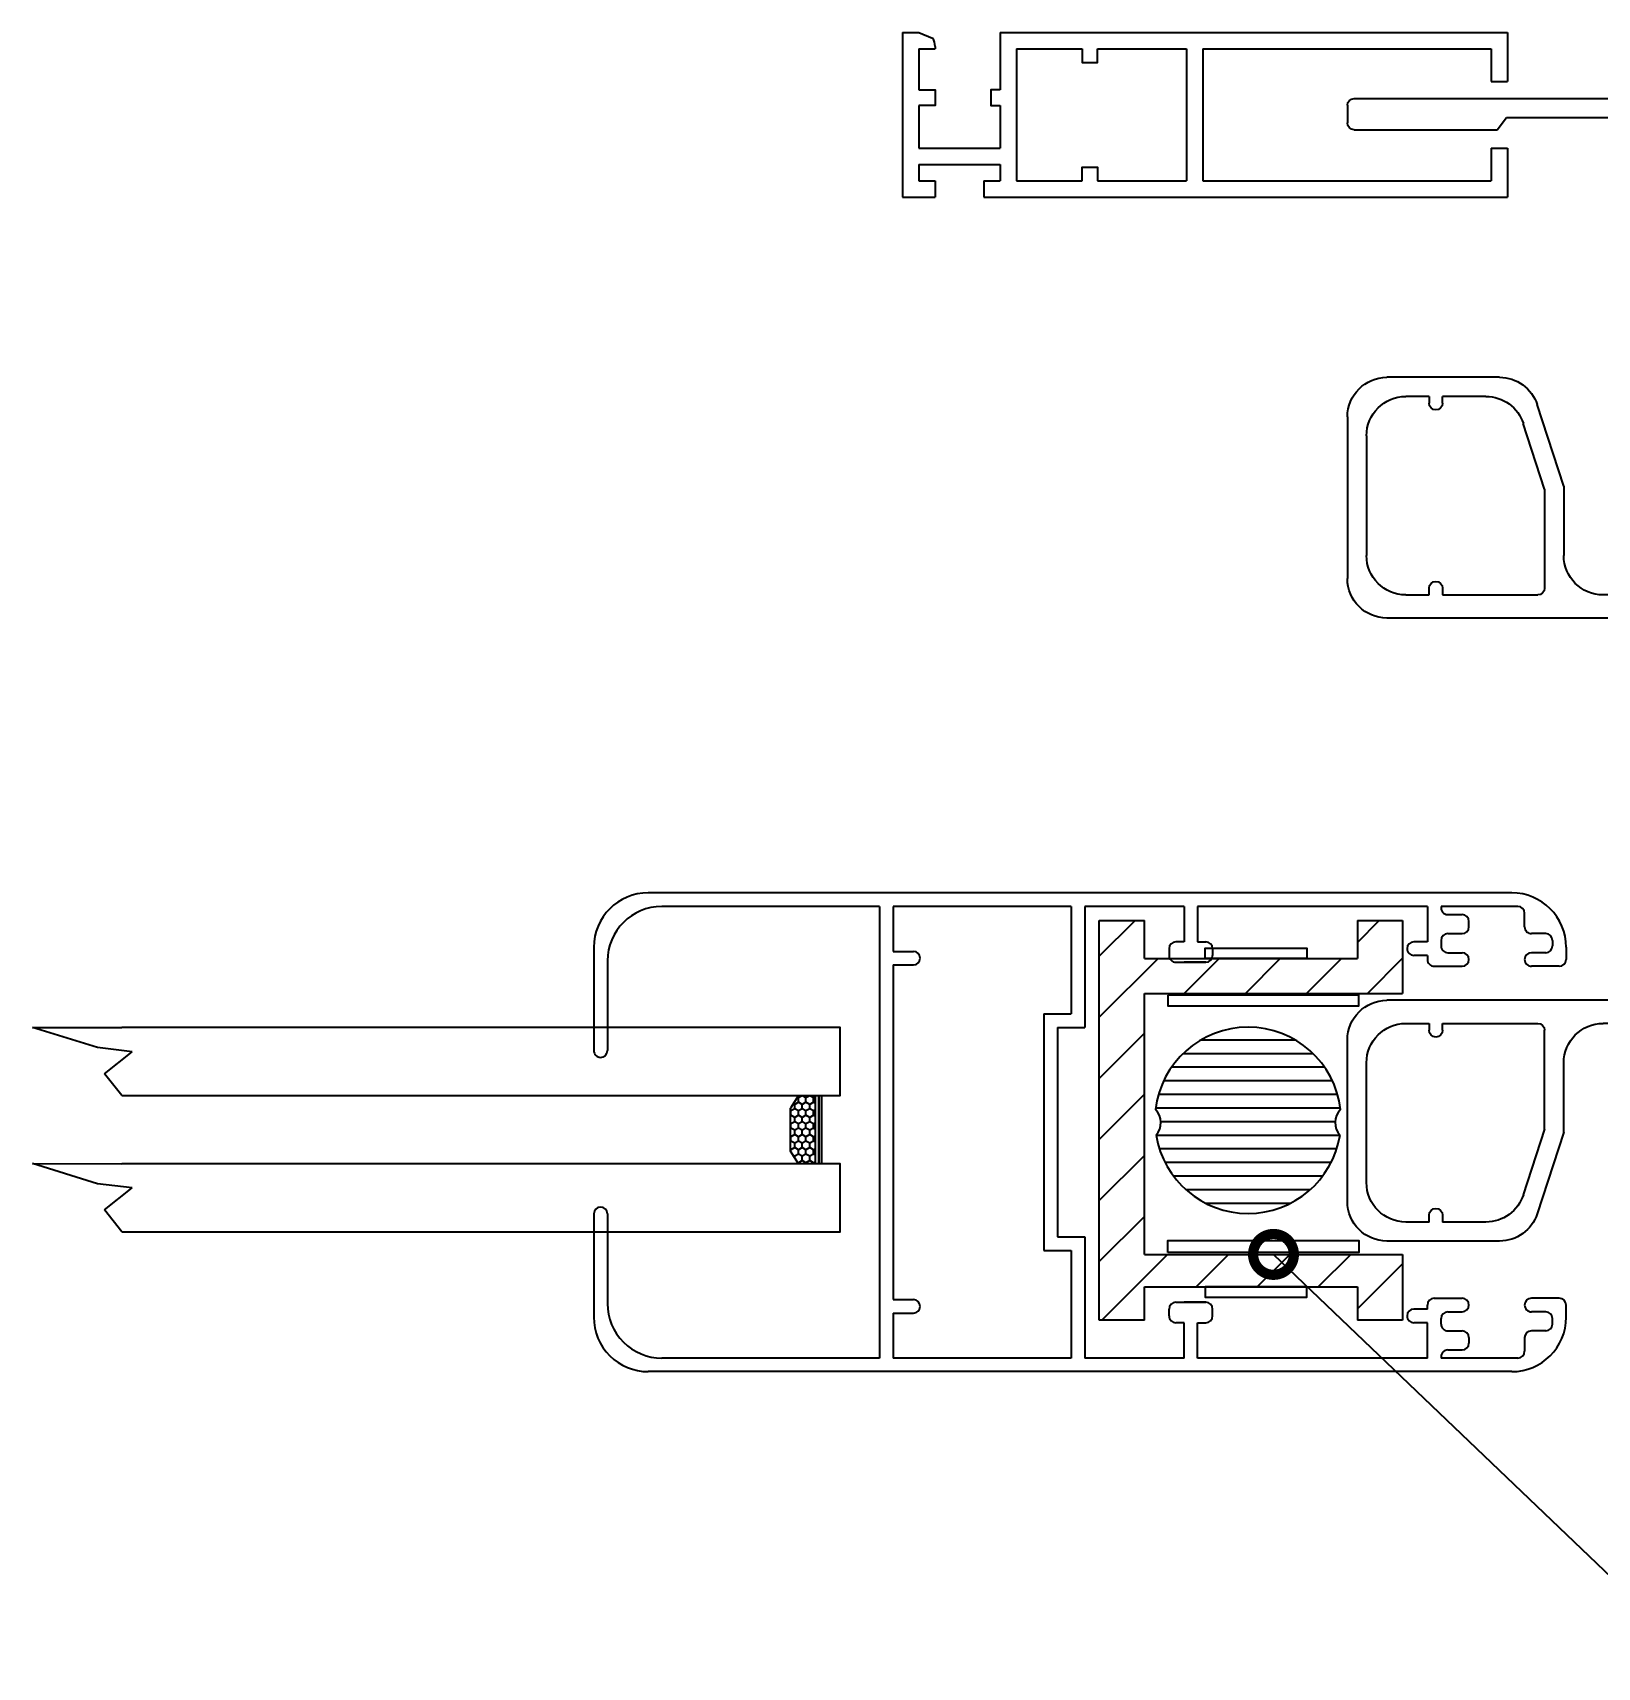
# Model space of a CAD drawing. Header units: millimetres. Extents: x -27371 to -844, y 11365 to 35579.
# Drawn here: x -6261.1 to -6146.1, y 15862.4 to 15982.6 of the extents above; entities that cross this region are included whole.
import ezdxf
from ezdxf import colors
from ezdxf.entities.mleader import LeaderData, LeaderLine
from ezdxf.math import Vec2, Vec3

# ---------------------------------------------------------------- set-up
doc = ezdxf.new("R2010")
doc.units = ezdxf.units.MM
doc.layers.add('GLASS-VISION-PES', color=151, linetype='Continuous')
doc.layers.add('TEXT', color=7, linetype='Continuous', lineweight=20)
doc.styles.add('RomanS', font='romans.shx')

# ---------------------------------------------------------------- blocks, each defined once
blk = doc.blocks.new('trialco frame without cover')
at = {"color": 5}
for p, q in [((-77.3, 47), (-76, 47)), ((-54.4, 47), (-42.5, 47)), ((3.3, 47), (-8.6, 47)), ((-77.8, 46.5), (-77.8, 23.96)), ((-75.5, 46.5), (-75.5, 36)), ((-53, 45.6), (-44.2, 45.6)), ((1.9, 45.6), (-6.9, 45.6)), ((-57.3, 35.81), (-57.3, 44.1)), ((-39.6, 21.8), (-39.6, 44.1)), ((-11.5, 21.8), (-11.5, 44.1)), ((6.2, 35.81), (6.2, 44.1)), ((-55.9, 41), (-55.9, 42.7)), ((-41.3, 42.7), (-41.3, 41)), ((-9.8, 42.7), (-9.8, 41)), ((4.8, 41), (4.8, 42.7)), ((-55.9, 41), (-55.4, 41)), ((-41.3, 41), (-41.8, 41)), ((-9.8, 41), (-9.3, 41)), ((4.8, 41), (4.3, 41)), ((-55.9, 36.82), (-55.9, 40)), ((-55.4, 40), (-55.9, 40)), ((-54.9, 40.5), (-54.9, 40.5)), ((-42.3, 40.5), (-42.3, 40.5)), ((-41.8, 40), (-41.3, 40)), ((-41.3, 40), (-41.3, 33)), ((-9.3, 40), (-9.8, 40)), ((-9.8, 40), (-9.8, 33)), ((-8.8, 40.5), (-8.8, 40.5)), ((3.8, 40.5), (3.8, 40.5)), ((4.3, 40), (4.8, 40)), ((4.8, 36.82), (4.8, 40)), ((-75.5, 36), (-76.4, 35.31)), ((-76.4, 35.31), (-76.4, 24.79)), ((-49.08, 32.5), (-53.9, 34.07)), ((-2.02, 32.5), (2.8, 34.07)), ((-49.3, 31.1), (-55.3, 33.05)), ((-49.08, 32.5), (-41.8, 32.5)), ((-2.02, 32.5), (-9.3, 32.5)), ((-1.8, 31.1), (4.2, 33.05)), ((-49.3, 31.1), (-44.2, 31.1)), ((-1.8, 31.1), (-6.9, 31.1)), ((-41.3, 21.8), (-41.3, 28.2)), ((-9.8, 21.8), (-9.8, 28.2)), ((-57.94, 21.8), (-75.03, 23.3)), ((-58, 20.4), (-75.97, 21.97)), ((-57.94, 21.8), (-56.6, 21.8)), ((-57.94, 21.8), (-57.3, 21.8)), ((-56.6, 21.8), (-41.3, 21.8)), ((-39.6, 21.8), (-11.5, 21.8)), ((-9.8, 21.8), (-1.9, 21.8)), ((-34.8, 20.7), (-28, 20.7)), ((-34.8, 20.4), (-34.8, 20.7)), ((-28, 20.4), (-28, 20.7)), ((-16, 20.7), (-22.8, 20.7)), ((-22.8, 20.4), (-22.8, 20.7)), ((-16, 20.4), (-16, 20.7)), ((-9.8, 20.7), (-2.8, 20.7)), ((-9.8, 20.7), (-9.8, 20.4)), ((-2.8, 18.7), (-2.8, 20.7)), ((-1.4, 19.6), (-1.4, 21.3)), ((-58, 3), (-58, 20.4)), ((-56.6, 20.4), (-37.8, 20.4)), ((-56.6, 14), (-56.6, 20.4)), ((-37.8, 20.4), (-37.8, 19.1)), ((-36.4, 20.4), (-34.8, 20.4)), ((-36.4, 19.1), (-36.4, 20.4)), ((-28, 20.4), (-22.8, 20.4)), ((-16, 20.4), (-14.4, 20.4)), ((-14.4, 19.1), (-14.4, 20.4)), ((-13, 20.4), (-9.8, 20.4)), ((-13, 20.4), (-13, 19.1)), ((-1.4, 19.6), (4.2, 19.6)), ((-37.3, 18.6), (-36.9, 18.6)), ((-13.5, 18.6), (-13.9, 18.6)), ((-2.3, 18.2), (2.8, 18.2)), ((7.2, 3), (7.2, 16.6)), ((5.8, 7), (5.8, 15.2)), ((-49.4, 11.08), (-56.6, 14)), ((-50.8, 10.5), (-55.2, 12.4)), ((-56.6, 4.4), (-56.6, 11.48)), ((-49.4, 9), (-49.4, 11.08)), ((-50.8, 9), (-50.8, 10.5)), ((-50.8, 6.2), (-50.8, 9)), ((-49.4, 9), (-8.8, 9)), ((-8.8, 9), (-3.8, 7)), ((-40.6, 7.6), (-47.6, 7.6)), ((-47.6, 7.6), (-47.6, 6.2)), ((-40.6, 3.9), (-40.6, 7.6)), ((-38.3, 7.6), (-12.5, 7.6)), ((-10.2, 3.9), (-10.2, 7.6)), ((-10.2, 7.6), (-8.8, 7.6)), ((-8.8, 7.6), (-3.8, 5.6)), ((-47.6, 6.2), (-50.8, 6.2)), ((-39.3, 5.3), (-39.3, 6.6)), ((-11.5, 5.3), (-11.5, 6.6)), ((-3.8, 7), (5.8, 7)), ((-3.8, 5.6), (5.8, 5.6)), ((5.8, 4.4), (5.8, 5.6)), ((-38.8, 4.8), (-36.9, 4.8)), ((-36.9, 3.4), (-36.9, 4.8)), ((-13.9, 3.4), (-13.9, 4.8)), ((-12, 4.8), (-13.9, 4.8)), ((-40.1, 3.4), (-36.9, 3.4)), ((-10.7, 3.4), (-13.9, 3.4)), ((-53.6, 1.4), (-50.8, 1.4)), ((-50.8, 1.4), (-50.8, 0)), ((0, 1.4), (2.8, 1.4)), ((0, 1.4), (0, 0)), ((-55, 0), (-50.8, 0)), ((0, 0), (4.2, 0))]:
    blk.add_line(p, q, dxfattribs=at)
for centre, radius, start, end in [((-77.3, 46.5), 0.5, 90, 180), ((-76, 46.5), 0.5, 0, 90), ((-54.4, 44.1), 2.9, 90, 180), ((-42.5, 44.1), 2.9, 0, 90), ((-8.6, 44.1), 2.9, 90, 180), ((3.3, 44.1), 2.9, 0, 90), ((-53, 42.7), 2.9, 90, 180), ((-44.2, 42.7), 2.9, 0, 90), ((-6.9, 42.7), 2.9, 90, 180), ((1.9, 42.7), 2.9, 0, 90), ((-55.4, 40.5), 0.5, 0, 90), ((-41.8, 40.5), 0.5, 90, 180), ((-9.3, 40.5), 0.5, 0, 90), ((4.3, 40.5), 0.5, 90, 180), ((-55.4, 40.5), 0.5, 270, 0), ((-41.8, 40.5), 0.5, 180, 270), ((-9.3, 40.5), 0.5, 270, 0), ((4.3, 40.5), 0.5, 180, 270), ((-53, 36.82), 2.9, 180, 252), ((1.9, 36.82), 2.9, 288, 0), ((-54.4, 35.81), 2.9, 180, 252), ((3.3, 35.81), 2.9, 288, 0), ((-41.8, 33), 0.5, 270, 360), ((-9.3, 33), 0.5, 180, 270), ((-44.2, 28.2), 2.9, 0, 90), ((-6.9, 28.2), 2.9, 90, 180), ((-74.9, 24.79), 1.5, 180, 265), ((-75.8, 23.96), 2, 180, 265), ((-1.9, 21.3), 0.5, 0, 90), ((4.2, 16.6), 3, 0, 90), ((-37.3, 19.1), 0.5, 180, 270), ((-36.9, 19.1), 0.5, 270, 0), ((-13.9, 19.1), 0.5, 180, 270), ((-13.5, 19.1), 0.5, 270, 0), ((-2.3, 18.7), 0.5, 180, 270), ((2.8, 15.2), 3, 0, 90), ((-55.6, 11.48), 1, 66.6823, 180), ((-38.3, 6.6), 1, 90, 180), ((-12.5, 6.6), 1, 0, 90), ((-38.8, 5.3), 0.5, 180, 270), ((-12, 5.3), 0.5, 270, 0), ((-53.6, 4.4), 3, 180, 270), ((-40.1, 3.9), 0.5, 180, 270), ((-10.7, 3.9), 0.5, 270, 0), ((2.8, 4.4), 3, 270, 0), ((-55, 3), 3, 180, 270), ((4.2, 3), 3, 270, 0)]:
    blk.add_arc(centre, radius, start, end, dxfattribs=at)
blk = doc.blocks.new('trialco leaf')
at = {"color": 3}
for p, q in [((-26.3, 0), (-25.4, 0)), ((0.9, 0), (0, 0)), ((-26.8, -1), (-26.4, -1)), ((-24.9, -0.5), (-24.9, -2.55)), ((-0.5, -0.5), (-0.5, -2.55)), ((1.4, -1), (1, -1)), ((-27.3, -1.5), (-27.3, -2.55)), ((-25.9, -1.5), (-25.9, -2.55)), ((0.5, -1.5), (0.5, -2.55)), ((1.9, -1.5), (1.9, -2.55)), ((-29.3, -3.55), (-29.3, -9.19)), ((-27.8, -3.05), (-28.8, -3.05)), ((-25.4, -3.05), (-25.4, -3.05)), ((0, -3.05), (0, -3.05)), ((2.4, -3.05), (3.4, -3.05)), ((3.9, -3.55), (3.9, -9.19)), ((-30.3, -4), (-30.3, -67.5)), ((4.9, -4), (4.9, -67.5)), ((-27.8, -7.15), (-28.2, -7.15)), ((-25.4, -7.15), (-25.4, -7.15)), ((0, -7.15), (0, -7.15)), ((2.4, -7.15), (2.8, -7.15)), ((-28.7, -8.7), (-28.7, -7.65)), ((-27.3, -8.7), (-27.3, -7.65)), ((-25.9, -8.7), (-25.9, -7.65)), ((-24.9, -9.7), (-24.9, -7.65)), ((-0.5, -9.7), (-0.5, -7.65)), ((0.5, -8.7), (0.5, -7.65)), ((1.9, -8.7), (1.9, -7.65)), ((3.3, -8.7), (3.3, -7.65)), ((-26.8, -9.2), (-26.4, -9.2)), ((1.4, -9.2), (1, -9.2)), ((-29.3, -10.2), (-29.3, -27.1)), ((-29.3, -10.2), (-26.7, -10.2)), ((-26.7, -10.2), (-26.7, -11.2)), ((-25.7, -10.2), (-25.4, -10.2)), ((-25.7, -10.2), (-25.7, -11.2)), ((0.3, -10.2), (0, -10.2)), ((0.3, -10.2), (0.3, -11.2)), ((3.9, -10.2), (1.3, -10.2)), ((1.3, -10.2), (1.3, -11.2)), ((3.9, -10.2), (3.9, -27.1)), ((-26.2, -11.7), (-26.2, -11.7)), ((0.8, -11.7), (0.8, -11.7)), ((-26.2, -26), (-25.7, -26)), ((0.8, -26), (0.3, -26)), ((-29.3, -27.1), (-26.7, -27.1)), ((-26.7, -27.1), (-26.7, -26.5)), ((-25.2, -26.5), (-25.2, -28.1)), ((-25.2, -28.7), (-25.2, -26.5)), ((-0.2, -26.5), (-0.2, -28.1)), ((-0.2, -28.7), (-0.2, -26.5)), ((1.3, -27.1), (1.3, -26.5)), ((3.9, -27.1), (1.3, -27.1)), ((-29.3, -28.1), (-29.3, -35.4)), ((-29.3, -28.1), (-26.7, -28.1)), ((-26.7, -28.1), (-26.7, -28.7)), ((3.9, -28.1), (1.3, -28.1)), ((1.3, -28.1), (1.3, -28.7)), ((3.9, -28.1), (3.9, -35.4)), ((-26.2, -29.2), (-25.7, -29.2)), ((0.8, -29.2), (0.3, -29.2)), ((-29.3, -35.4), (-20.4, -35.4)), ((-20.4, -37.4), (-20.4, -35.4)), ((-5, -35.4), (3.9, -35.4)), ((-5, -37.4), (-5, -35.4)), ((-29.3, -36.4), (-29.3, -49.5)), ((-29.3, -36.4), (-21.4, -36.4)), ((-21.4, -38.4), (-21.4, -36.4)), ((-4, -36.4), (3.9, -36.4)), ((-4, -38.4), (-4, -36.4)), ((3.9, -36.4), (3.9, -49.5)), ((-21.4, -38.4), (-4, -38.4)), ((-20.4, -37.4), (-5, -37.4)), ((-26, -49.5), (-26, -48)), ((-25.5, -47.5), (-25.5, -47.5)), ((-25, -49.5), (-25, -48)), ((-0.4, -49.5), (-0.4, -48)), ((0.1, -47.5), (0.1, -47.5)), ((0.6, -49.5), (0.6, -48)), ((-29.3, -49.5), (-26, -49.5)), ((-25, -49.5), (-0.4, -49.5)), ((0.6, -49.5), (3.9, -49.5)), ((-29.3, -50.5), (-29.3, -66.5)), ((-29.3, -50.5), (3.9, -50.5)), ((3.9, -50.5), (3.9, -66.5)), ((-25.3, -70.5), (-18.7, -70.5)), ((-6.7, -70.5), (-0.1, -70.5)), ((-26.3, -71.5), (-18.7, -71.5)), ((-18.2, -71), (-18.2, -71)), ((-7.2, -71), (-7.2, -71)), ((-6.7, -71.5), (0.9, -71.5))]:
    blk.add_line(p, q, dxfattribs=at)
for centre, radius, start, end in [((-26.3, -4), 4, 90, 180), ((-25.4, -0.5), 0.5, 0, 90), ((0, -0.5), 0.5, 90, 180), ((0.9, -4), 4, 0, 90), ((-26.8, -1.5), 0.5, 90, 180), ((-26.4, -1.5), 0.5, 0, 90), ((1, -1.5), 0.5, 90, 180), ((1.4, -1.5), 0.5, 0, 90), ((-28.8, -3.55), 0.5, 90, 180), ((-27.8, -2.55), 0.5, 270, 0), ((-25.4, -2.55), 0.5, 180, 270), ((-25.4, -2.55), 0.5, 270, 0), ((0, -2.55), 0.5, 180, 270), ((0, -2.55), 0.5, 270, 0), ((2.4, -2.55), 0.5, 180, 270), ((3.4, -3.55), 0.5, 0, 90), ((-28.2, -7.65), 0.5, 90, 180), ((-27.8, -7.65), 0.5, 0, 90), ((-25.4, -7.65), 0.5, 90, 180), ((-25.4, -7.65), 0.5, 0, 90), ((0, -7.65), 0.5, 90, 180), ((0, -7.65), 0.5, 0, 90), ((2.4, -7.65), 0.5, 90, 180), ((2.8, -7.65), 0.5, 0, 90), ((-29.2, -8.7), 0.5, 258.463, 0), ((-26.8, -8.7), 0.5, 180, 270), ((-26.4, -8.7), 0.5, 270, 0), ((1, -8.7), 0.5, 180, 270), ((1.4, -8.7), 0.5, 270, 0), ((3.8, -8.7), 0.5, 180, 281.537), ((-25.4, -9.7), 0.5, 270, 0), ((0, -9.7), 0.5, 180, 270), ((-26.2, -11.2), 0.5, 180, 270), ((-26.2, -11.2), 0.5, 270, 0), ((0.8, -11.2), 0.5, 180, 270), ((0.8, -11.2), 0.5, 270, 0), ((-26.2, -26.5), 0.5, 90, 180), ((-25.7, -26.5), 0.5, 0, 90), ((0.3, -26.5), 0.5, 90, 180), ((0.8, -26.5), 0.5, 0, 90), ((-26.2, -28.7), 0.5, 180, 270), ((-25.7, -28.7), 0.5, 270, 0), ((0.3, -28.7), 0.5, 180, 270), ((0.8, -28.7), 0.5, 270, 0), ((-25.5, -48), 0.5, 90, 180), ((-25.5, -48), 0.5, 0, 90), ((0.1, -48), 0.5, 90, 180), ((0.1, -48), 0.5, 0, 90), ((-25.3, -66.5), 4, 180, 270), ((-0.1, -66.5), 4, 270, 0), ((-26.3, -67.5), 4, 180, 270), ((0.9, -67.5), 4, 270, 0), ((-18.7, -71), 0.5, 0, 90), ((-6.7, -71), 0.5, 90, 180), ((-18.7, -71), 0.5, 270, 0), ((-6.7, -71), 0.5, 180, 270)]:
    blk.add_arc(centre, radius, start, end, dxfattribs=at)
blk = doc.blocks.new('roller')
for p, q in [((-19.87, 18.98), (-19.87, 22.3)), ((-19.87, 22.3), (9.51, 22.3)), ((9.51, 22.3), (9.51, 18.98)), ((-19.87, 18.98), (-17.43, 18.98)), ((-17.43, 18.98), (-17.43, 3.32)), ((-15.04, 18.98), (4.15, 18.98)), ((-15.04, 18.98), (-15.04, 0)), ((4.15, 18.98), (4.15, 0)), ((6.72, 18.98), (9.51, 18.98)), ((6.72, 18.98), (6.72, 3.32)), ((-19.87, 0), (-19.87, 3.32)), ((-17.43, 3.32), (-19.87, 3.32)), ((9.51, 3.32), (6.72, 3.32)), ((9.51, 3.32), (9.51, 0)), ((-15.04, 0), (-19.87, 0)), ((9.51, 0), (4.15, 0))]:
    blk.add_line(p, q)
for points in [[(-14.91, 17.27), (-14.01, 17.27), (-14.01, 3.22), (-14.91, 3.22)], [(4.02, 17.27), (3.23, 17.27), (3.23, 3.22), (4.02, 3.22)], [(-17.43, 14.52), (-18.18, 14.52), (-18.18, 7.04), (-17.43, 7.04)], [(6.72, 14.52), (7.47, 14.52), (7.47, 7.04), (6.72, 7.04)]]:
    blk.add_lwpolyline(points, close=True)
for centre, radius, start, end in [((-5.18, 11.36), 6.85, 99.192, 260.808), ((-5.36, 19.2), 1.42, 229.7147, 312.8915), ((-5.18, 11.36), 6.85, 276.5858, 83.4142), ((-5.36, 3.53), 1.42, 47.1085, 130.2853)]:
    blk.add_arc(centre, radius, start, end)
blk = doc.blocks.new('TRIALCO NET')
at = {"color": 2}
for p, q in [((-44.5, 3.6), (-44.5, -8.5)), ((-44.5, 3.6), (-43.3, 3.6)), ((-43.3, 3.6), (-42.28, 3.19)), ((-42.1, 2.59), (-42.1, 2.4)), ((-37.3, 3.6), (0, 3.6)), ((-37.3, 3.6), (-37.3, -0.6)), ((0, 3.6), (0, 0)), ((-43.3, 2.4), (-43.3, -0.6)), ((-43.3, 2.4), (-42.1, 2.4)), ((-36.1, 2.4), (-31.29, 2.4)), ((-36.1, 2.4), (-36.1, -7.3)), ((-30.14, 2.4), (-23.6, 2.4)), ((-23.6, 2.4), (-23.6, -7.3)), ((-22.4, 2.4), (-22.4, -7.3)), ((-22.4, 2.4), (-1.2, 2.4)), ((-1.2, 2.4), (-1.2, 0)), ((-1.2, 0), (0, 0)), ((-43.3, -1.75), (-43.3, -4.9)), ((-37.3, -1.75), (-37.3, -4.9)), ((-43.3, -4.9), (-37.3, -4.9)), ((-1.2, -4.9), (-1.2, -7.3)), ((-1.2, -4.9), (0, -4.9)), ((0, -4.9), (0, -8.5)), ((-43.3, -6.1), (-43.3, -7.3)), ((-43.3, -6.1), (-37.3, -6.1)), ((-37.3, -6.1), (-37.3, -7.3)), ((-43.3, -7.3), (-42.1, -7.3)), ((-42.1, -7.3), (-42.1, -8.5)), ((-38.5, -7.3), (-37.3, -7.3)), ((-38.5, -7.3), (-38.5, -8.5)), ((-36.1, -7.3), (-31.29, -7.3)), ((-30.14, -7.3), (-23.6, -7.3)), ((-22.4, -7.3), (-1.2, -7.3)), ((-44.5, -8.5), (-42.1, -8.5)), ((-38.5, -8.5), (0, -8.5))]:
    blk.add_line(p, q, dxfattribs=at)
for points in [[(-31.29, 2.4), (-31.29, 1.4), (-30.14, 1.4), (-30.14, 2.4)], [(-43.3, -0.6), (-42.1, -0.6), (-42.1, -1.75), (-43.3, -1.75)], [(-37.3, -0.6), (-38, -0.6), (-38, -1.75), (-37.3, -1.75)], [(-31.29, -7.3), (-31.29, -6.3), (-30.14, -6.3), (-30.14, -7.3)]]:
    blk.add_lwpolyline(points, dxfattribs=at)
blk.add_arc((-43.19, 2.6), 1.09, 359.3357, 33.1171, dxfattribs=at)
blk = doc.blocks.new('_DotSmall')
at = {"color": 0, "linetype": 'ByBlock', "const_width": 0.5}
blk.add_lwpolyline([(-0.0625, 0, 1), (0.0625, 0, 1)], format="xyb", close=True, dxfattribs=at)

msp = doc.modelspace()

# ---------------------------------------------------------------- hatches: boundary and pattern name
at = {"ltscale": 1.3}
h = msp.add_hatch(dxfattribs=at)
h.set_pattern_fill('ANSI31', color=1)
h.set_pattern_definition([(45, (-79.5017, -109.453), (-2.24506403, 2.24506403), [])])
h.paths.add_polyline_path([(-6182.71, 15887.94), (-6179.39, 15887.94), (-6179.39, 15890.38), (-6163.73, 15890.38), (-6163.73, 15887.94), (-6160.41, 15887.94), (-6160.41, 15892.77), (-6179.39, 15892.77), (-6179.39, 15911.96), (-6160.41, 15911.96), (-6160.41, 15917.32), (-6163.73, 15917.32), (-6163.73, 15914.53), (-6174.43, 15914.53, -0.288492), (-6174.88, 15914.25), (-6176.48, 15914.25), (-6177.08, 15914.25, -0.288492), (-6177.53, 15914.53), (-6179.39, 15914.53), (-6179.39, 15917.32), (-6182.71, 15917.32)])
h = msp.add_hatch(dxfattribs=at)
h.set_pattern_fill('_USER', color=256, pattern_type=0)
h.set_pattern_definition([(0, (-79.5017, -109.4531), (0, 1), [])])
h.paths.add_polyline_path([(-6178.53, 15901.54, 0.851187), (-6165.02, 15901.54, -0.379749), (-6164.97, 15903.42, 0.89119), (-6178.58, 15903.42, -0.379749)])
h = msp.add_hatch(dxfattribs=at)
h.set_pattern_fill('HONEY', color=1, scale=0.1, angle=90)
h.set_pattern_definition([(90, (9760.89869, 21781.35752), (-0.2749630645, 0.47625), [0.3175, -0.635]), (210, (9760.89869, 21781.35752), (-0.2749630663, -0.476249999), [0.3175, -0.635]), (150, (9760.89869, 21781.35752), (-0.549926131, 1e-09), [-0.635, 0.3175])])
h.paths.add_polyline_path([(-6203.58, 15904.44), (-6204.82, 15904.44), (-6205.41, 15903.52), (-6205.41, 15900.35), (-6204.82, 15899.44), (-6203.58, 15899.44)])
h = msp.add_hatch(color=1, dxfattribs=at)
h.dxf.hatch_style = 1
h.paths.add_polyline_path([(-6203.34, 15899.44), (-6203.15, 15899.44), (-6203.15, 15904.44), (-6203.34, 15904.44)])

# ---------------------------------------------------------------- linework, layer by layer
for p, q in [((-6204.82, 15904.44), (-6205.41, 15903.52)), ((-6205.41, 15900.35), (-6205.41, 15903.52)), ((-6204.82, 15904.44), (-6203.58, 15904.44)), ((-6203.58, 15899.44), (-6203.58, 15904.44)), ((-6204.82, 15899.44), (-6205.41, 15900.35)), ((-6203.58, 15899.44), (-6204.82, 15899.44))]:
    msp.add_line(p, q, dxfattribs=at)
for points in [[(-6203.58, 15899.44), (-6203.58, 15904.44), (-6203.34, 15904.44), (-6203.34, 15899.44)], [(-6203.34, 15899.44), (-6203.34, 15904.44), (-6203.15, 15904.44), (-6203.15, 15899.44)]]:
    msp.add_lwpolyline(points, close=True, dxfattribs=at)
at = {"layer": 'GLASS-VISION-PES'}
for p, q in [((-6256.37, 15907.97), (-6261.15, 15909.46)), ((-6261.15, 15909.46), (-6254.6, 15909.44)), ((-6253.83, 15907.66), (-6256.37, 15907.97)), ((-6255.87, 15906.04), (-6253.83, 15907.66)), ((-6254.6, 15904.44), (-6255.87, 15906.04)), ((-6256.37, 15897.97), (-6261.15, 15899.46)), ((-6261.15, 15899.46), (-6254.6, 15899.44)), ((-6253.83, 15897.66), (-6256.37, 15897.97)), ((-6255.87, 15896.04), (-6253.83, 15897.66)), ((-6254.6, 15894.44), (-6255.87, 15896.04))]:
    msp.add_line(p, q, dxfattribs=at)
for points in [[(-6254.6, 15904.44), (-6201.76, 15904.44), (-6201.76, 15909.44), (-6254.6, 15909.44)], [(-6254.6, 15894.44), (-6201.76, 15894.44), (-6201.76, 15899.44), (-6254.6, 15899.44)]]:
    msp.add_lwpolyline(points, dxfattribs=at)

# ---------------------------------------------------------------- block references
at = {"color": 2}
msp.add_blockref('TRIALCO NET', (-6152.69, 15978.99), dxfattribs=at)
at = {"xscale": -1, "rotation": 90}
msp.add_blockref('trialco frame without cover', (-6117.46, 15899.95), dxfattribs=at)
for name, p, rotation in [('trialco leaf', (-6148.38, 15889.05), 270), ('roller', (-6160.41, 15907.81), 90.00000000000001)]:
    msp.add_blockref(name, p, dxfattribs=dict(rotation=rotation))

# ---------------------------------------------------------------- next in the draw order: leaders
at = {"layer": 'TEXT'}
ml = msp.add_multileader_mtext('Standard', dxfattribs=at)
ml.set_content('\\A1;ROLLER', color=256, style='RomanS')
ml.set_leader_properties(color=8)
ml.set_arrow_properties(name='DOTSMALL')
ml.build(insert=Vec2(0, 0))
ml.multileader.update_dxf_attribs({"dogleg_length": 20, "arrow_head_size": 6, "scale": 2})
ctx = ml.context
ctx.base_point, ctx.scale, ctx.arrow_head_size, ctx.landing_gap_size, ctx.plane_origin = Vec3(-6134.55, 15866.42), 2, 6, 1, Vec3(-7477.36, 15408.92)
notes = []
notes.append((ctx, [(0, (1, 1, 0), (-6142.34, 15866.42), (1, 0), 7.79, [(0, [(-6169.9, 15892.77)], 0, [])])]))
ctx.mtext.insert, ctx.mtext.defined_height, ctx.mtext.line_spacing_factor, ctx.mtext.flow_direction = Vec3(-6133.55, 15868.42), 4.93, 1.2, 5
ctx.mtext.has_bg_fill, ctx.mtext.bg_color, ctx.mtext.bg_scale_factor, ctx.mtext.bg_transparency, ctx.mtext.use_window_bg_color = 1, -1027028792, 1.5, 0, 1
for ctx, leaders in notes:
    for number, flags, end, landing, length, lines in leaders:
        leader = LeaderData()
        leader.index, (leader.has_last_leader_line, leader.has_dogleg_vector, leader.attachment_direction) = number, flags
        leader.last_leader_point, leader.dogleg_vector, leader.dogleg_length = Vec3(end), Vec3(landing), length
        for number, points, colour, breaks in lines:
            line = LeaderLine()
            line.index, line.vertices, line.color, line.breaks = number, Vec3.list(points), colors.encode_raw_color(colour), breaks
            leader.lines.append(line)
        ctx.leaders.append(leader)

doc.saveas('drawing.dxf')
